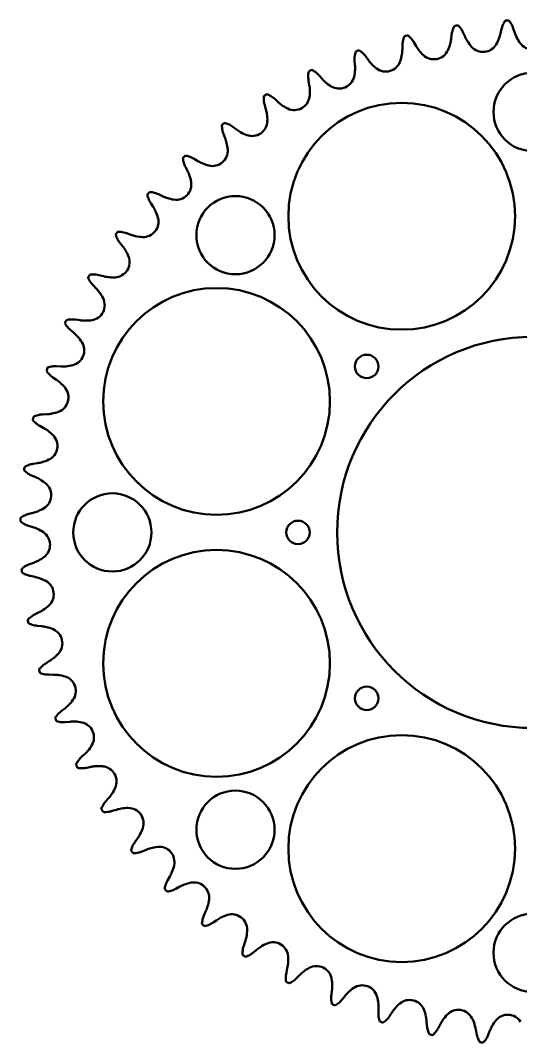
# Model space of a CAD drawing. Header units: millimetres. Extents: x 79 to 605, y 18 to 279.
# Drawn here: x 79 to 206.9, y 18.1 to 279.5 of the extents above; entities that cross this region are included whole.
import ezdxf

# ---------------------------------------------------------------- set-up
doc = ezdxf.new("R2010")
doc.units = ezdxf.units.MM
doc.layers.add('Visible (ISO)', color=7, linetype='Continuous', lineweight=50)

msp = doc.modelspace()

# ---------------------------------------------------------------- linework, layer by layer
at = {"layer": 'Visible (ISO)'}
for p, q in [((202.07, 277.29), (201.81, 276.16)), ((205.45, 276.34), (205.07, 277.44)), ((189.3, 275.86), (189.15, 274.71)), ((192.75, 275.25), (192.26, 276.31)), ((176.73, 273.17), (176.69, 272)), ((180.22, 272.9), (179.63, 273.91)), ((164.48, 269.23), (164.57, 268.07)), ((167.99, 269.32), (167.31, 270.26)), ((152.7, 264.1), (152.89, 262.96)), ((156.18, 264.54), (155.4, 265.4)), ((144.9, 258.6), (144.04, 259.39)), ((141.48, 257.82), (141.79, 256.7)), ((134.26, 251.57), (133.33, 252.27)), ((130.94, 250.46), (131.36, 249.37)), ((124.39, 243.52), (123.39, 244.12)), ((121.19, 242.08), (121.72, 241.04)), ((112.32, 232.77), (112.95, 231.79)), ((115.36, 234.52), (114.31, 235.02)), ((107.27, 224.67), (106.17, 225.06)), ((104.42, 222.63), (105.14, 221.71)), ((100.2, 214.07), (99.07, 214.35)), ((97.57, 211.75), (98.38, 210.91)), ((94.23, 202.81), (93.08, 202.98)), ((91.84, 200.24), (92.73, 199.49)), ((89.4, 191.01), (88.24, 191.06)), ((87.28, 188.22), (88.24, 187.56)), ((85.78, 178.79), (84.61, 178.73)), ((83.95, 175.8), (84.97, 175.24)), ((83.38, 166.27), (82.23, 166.09)), ((81.86, 163.12), (82.93, 162.66)), ((82.25, 153.58), (81.12, 153.29)), ((81.05, 150.28), (82.16, 149.94)), ((82.39, 140.83), (81.3, 140.43)), ((81.52, 137.44), (82.66, 137.2)), ((83.79, 128.17), (82.75, 127.66)), ((83.27, 124.7), (84.42, 124.58)), ((86.45, 115.7), (85.46, 115.09)), ((86.27, 112.2), (87.44, 112.19)), ((90.34, 103.56), (89.41, 102.86)), ((90.51, 100.06), (91.67, 100.17)), ((95.41, 91.87), (94.56, 91.08)), ((95.93, 88.41), (97.07, 88.63)), ((101.63, 80.74), (100.86, 79.87)), ((102.49, 77.35), (103.6, 77.68)), ((108.92, 70.29), (108.24, 69.34)), ((110.12, 67), (111.19, 67.44)), ((117.22, 60.62), (116.64, 59.61)), ((118.73, 57.46), (119.76, 58.01)), ((126.43, 51.81), (125.96, 50.75)), ((128.26, 48.82), (129.22, 49.47)), ((136.48, 43.97), (136.12, 42.87)), ((138.6, 41.18), (139.49, 41.92)), ((147.26, 37.17), (147.01, 36.04)), ((149.65, 34.6), (150.46, 35.43)), ((158.67, 31.48), (158.53, 30.33)), ((161.29, 29.16), (162.02, 30.07)), ((170.58, 26.95), (170.56, 25.79)), ((173.42, 24.9), (174.06, 25.88)), ((182.88, 23.63), (182.98, 22.47)), ((185.92, 21.88), (186.46, 22.91)), ((195.46, 21.55), (195.67, 20.41)), ((198.65, 20.11), (199.08, 21.19))]:
    msp.add_line(p, q, dxfattribs=at)
for centre, radius in [((210, 256.07), 10), ((176.52, 229.41), 29), ((133.99, 224.58), 10), ((129.16, 182.06), 29), ((210, 148.57), 50), ((167.57, 191), 3), ((102.5, 148.57), 10), ((150, 148.57), 3), ((129.16, 115.09), 29), ((167.57, 106.14), 3), ((176.52, 67.73), 29), ((133.99, 72.56), 10), ((210, 41.07), 10)]:
    msp.add_circle(centre, radius, dxfattribs=at)
for centre, radius, start, end in [((210, 148.57), 131.04, 98.3767, 98.7661), ((210, 148.57), 131.04, 92.6624, 93.0519), ((210, 148.57), 131.04, 104.091, 104.4804), ((191.96, 278.45), 10.11, 329.7619, 340.0043), ((215.02, 279.6), 10.11, 205.71, 215.9524), ((210, 148.57), 131.04, 109.8053, 110.1947), ((188.96, 278), 10.11, 217.1386, 227.381), ((184.76, 273.44), 3.91, 227.381, 335.4762), ((179.12, 276.01), 10.11, 335.4762, 345.7185), ((201.95, 279.45), 10.11, 211.4243, 221.6667), ((197.32, 275.33), 3.91, 221.6667, 329.7619), ((210, 275.96), 3.91, 215.9524, 324.0476), ((166.58, 272.3), 10.11, 341.1905, 351.4328), ((210, 148.57), 131.04, 115.5196, 115.909), ((154.48, 267.36), 10.11, 346.9048, 357.1471), ((176.17, 275.26), 10.11, 222.8529, 233.0952), ((172.45, 270.3), 3.91, 233.0952, 341.1905), ((160.52, 265.96), 3.91, 238.8095, 346.9048), ((142.93, 261.25), 10.11, 352.619, 2.8614), ((163.73, 271.26), 10.11, 228.5672, 238.8095), ((210, 148.57), 131.04, 121.2339, 121.6233), ((149.07, 260.45), 3.91, 244.5238, 352.619), ((151.74, 266.05), 10.11, 234.2815, 244.5238), ((138.24, 253.83), 3.91, 250.2381, 358.3333), ((132.04, 254.01), 10.11, 358.3333, 8.5757), ((210, 148.57), 131.04, 126.9481, 127.3376), ((140.33, 259.66), 10.11, 239.9957, 250.2381), ((128.11, 246.16), 3.91, 255.9524, 4.0476), ((121.93, 245.72), 10.11, 4.0476, 14.29), ((210, 148.57), 131.04, 132.6624, 133.0519), ((129.62, 252.17), 10.11, 245.71, 255.9524), ((118.8, 237.52), 3.91, 261.6667, 9.7619), ((112.69, 236.47), 10.11, 9.7619, 20.0043), ((210, 148.57), 131.04, 138.3767, 138.7661), ((119.7, 243.66), 10.11, 251.4243, 261.6667), ((104.43, 226.34), 10.11, 15.4762, 25.7185), ((110.4, 228), 3.91, 267.381, 15.4762), ((210, 148.57), 131.04, 144.091, 144.4804), ((110.68, 234.19), 10.11, 257.1386, 267.381), ((97.21, 215.45), 10.11, 21.1905, 31.4328), ((102.99, 217.69), 3.91, 273.0952, 21.1905), ((210, 148.57), 131.04, 149.8053, 150.1947), ((102.65, 223.88), 10.11, 262.8529, 273.0952), ((91.11, 203.88), 10.11, 26.9048, 37.1471), ((96.64, 206.69), 3.91, 278.8095, 26.9048), ((210, 148.57), 131.04, 155.5196, 155.909), ((95.69, 212.82), 10.11, 268.5672, 278.8095), ((86.19, 191.77), 10.11, 32.619, 42.8614), ((91.41, 195.11), 3.91, 284.5238, 32.619), ((89.86, 201.11), 10.11, 274.2815, 284.5238), ((210, 148.57), 131.04, 161.2339, 161.6233), ((82.51, 179.23), 10.11, 38.3333, 48.5757), ((87.37, 183.07), 3.91, 290.2381, 38.3333), ((210, 148.57), 131.04, 166.9481, 167.3376), ((85.22, 188.89), 10.11, 279.9957, 290.2381), ((80.09, 166.38), 10.11, 44.0476, 54.29), ((84.54, 170.69), 3.91, 295.9524, 44.0476), ((210, 148.57), 131.04, 172.6624, 173.0519), ((81.83, 176.27), 10.11, 285.71, 295.9524), ((78.96, 153.36), 10.11, 49.7619, 60.0043), ((82.96, 158.09), 3.91, 301.6667, 49.7619), ((79.71, 163.37), 10.11, 291.4243, 301.6667), ((210, 148.57), 131.04, 178.3767, 178.7661), ((79.13, 140.29), 10.11, 55.4762, 65.7185), ((82.65, 145.39), 3.91, 307.381, 55.4762), ((78.88, 150.32), 10.11, 297.1386, 307.381), ((210, 148.57), 131.04, 184.091, 184.4804), ((80.61, 127.3), 10.11, 61.1905, 71.4328), ((83.6, 132.73), 3.91, 313.0952, 61.1905), ((79.36, 137.26), 10.11, 302.8529, 313.0952), ((210, 148.57), 131.04, 189.8053, 190.1947), ((83.37, 114.52), 10.11, 66.9048, 77.1471), ((85.8, 120.22), 3.91, 318.8095, 66.9048), ((81.14, 124.31), 10.11, 308.5672, 318.8095), ((210, 148.57), 131.04, 195.5196, 195.909), ((87.39, 102.08), 10.11, 72.619, 82.8614), ((89.24, 108), 3.91, 324.5238, 72.619), ((84.19, 111.6), 10.11, 314.2815, 324.5238), ((210, 148.57), 131.04, 201.2339, 201.6233), ((92.63, 90.1), 10.11, 78.3333, 88.5757), ((93.88, 96.18), 3.91, 330.2381, 78.3333), ((88.5, 99.25), 10.11, 319.9957, 330.2381), ((210, 148.57), 131.04, 206.9481, 207.3376), ((99.03, 78.71), 10.11, 84.0476, 94.29), ((99.67, 84.87), 3.91, 335.9524, 84.0476), ((94.01, 87.4), 10.11, 325.71, 335.9524), ((210, 148.57), 131.04, 212.6624, 213.0519), ((106.54, 68.01), 10.11, 89.7619, 100.0043), ((106.57, 74.21), 3.91, 341.6667, 89.7619), ((100.68, 76.16), 10.11, 331.4243, 341.6667), ((115.08, 58.1), 10.11, 95.4762, 105.7185), ((114.48, 64.28), 3.91, 347.381, 95.4762), ((210, 148.57), 131.04, 218.3767, 218.7661), ((108.43, 65.63), 10.11, 337.1386, 347.381), ((124.55, 49.1), 10.11, 101.1905, 111.4328), ((123.35, 55.19), 3.91, 353.0952, 101.1905), ((210, 148.57), 131.04, 224.091, 224.4804), ((117.2, 55.93), 10.11, 342.8529, 353.0952), ((134.88, 41.09), 10.11, 106.9048, 117.1471), ((133.08, 47.02), 3.91, 358.8095, 106.9048), ((210, 148.57), 131.04, 229.8053, 230.1947), ((126.88, 47.15), 10.11, 348.5672, 358.8095), ((145.96, 34.14), 10.11, 112.619, 122.8614), ((143.57, 39.87), 3.91, 4.5238, 112.619), ((210, 148.57), 131.04, 235.5196, 235.909), ((137.39, 39.38), 10.11, 354.2815, 4.5238), ((157.67, 28.34), 10.11, 118.3333, 128.5757), ((154.73, 33.79), 3.91, 10.2381, 118.3333), ((148.63, 32.69), 10.11, 359.9957, 10.2381), ((210, 148.57), 131.04, 241.2339, 241.6233), ((169.9, 23.72), 10.11, 124.0476, 134.29), ((166.43, 28.86), 3.91, 15.9524, 124.0476), ((160.47, 27.16), 10.11, 5.71, 15.9524), ((178.56, 25.12), 3.91, 21.6667, 129.7619), ((210, 148.57), 131.04, 246.9481, 247.3376), ((182.53, 20.35), 10.11, 129.7619, 140.0043), ((172.8, 22.83), 10.11, 11.4243, 21.6667), ((191.01, 22.6), 3.91, 27.381, 135.4762), ((195.43, 18.25), 10.11, 135.4762, 145.7185), ((185.51, 19.75), 10.11, 17.1386, 27.381), ((208.48, 17.45), 10.11, 141.1905, 151.4328), ((203.65, 21.34), 3.91, 33.0952, 141.1905), ((210, 148.57), 131.04, 252.6624, 253.0519), ((210, 148.57), 131.04, 258.3767, 258.7661), ((210, 148.57), 131.04, 264.091, 264.4804)]:
    msp.add_arc(centre, radius, start, end, dxfattribs=at)
for points, knots in [([(190.03, 278.08), (189.8, 277.67), (189.61, 277.22), (189.4, 276.46), (189.34, 276.16), (189.3, 275.86)], [-0.2424453, -0.2424453, -0.2424453, -0.2424453, -0.093343, -0.093343, -0.0000152, -0.0000152, -0.0000152, -0.0000152]), ([(192.26, 276.31), (192.03, 276.82), (191.73, 277.29), (191.23, 277.89), (191.07, 278.06), (190.91, 278.22)], [-0.2426241, -0.2426241, -0.2426241, -0.2426241, -0.0711638, -0.0711638, -0.0000937, -0.0000937, -0.0000937, -0.0000937]), ([(203.02, 279.43), (202.75, 279.04), (202.52, 278.61), (202.23, 277.88), (202.14, 277.59), (202.07, 277.29)], [-0.2424456, -0.2424456, -0.2424456, -0.2424456, -0.0929557, -0.0929557, -0.0000152, -0.0000152, -0.0000152, -0.0000152]), ([(177.23, 275.45), (177.04, 275.01), (176.9, 274.55), (176.77, 273.78), (176.73, 273.47), (176.73, 273.17)], [-0.2424452, -0.2424452, -0.2424452, -0.2424452, -0.0935165, -0.0935165, -0.0000152, -0.0000152, -0.0000152, -0.0000152]), ([(179.63, 273.91), (179.37, 274.36), (179.05, 274.77), (178.5, 275.33), (178.3, 275.51), (178.1, 275.67)], [-0.2425878, -0.2425878, -0.2425878, -0.2425878, -0.0827753, -0.0827753, -0.0000937, -0.0000937, -0.0000937, -0.0000937]), ([(167.31, 270.26), (167.01, 270.67), (166.67, 271.03), (166.07, 271.54), (165.84, 271.71), (165.6, 271.86)], [-0.2425673, -0.2425673, -0.2425673, -0.2425673, -0.0899166, -0.0899166, -0.0000937, -0.0000937, -0.0000937, -0.0000937]), ([(164.76, 271.56), (164.62, 271.1), (164.52, 270.63), (164.46, 269.85), (164.46, 269.54), (164.48, 269.23)], [-0.2424452, -0.2424452, -0.2424452, -0.2424452, -0.093476, -0.093476, -0.0000152, -0.0000152, -0.0000152, -0.0000152]), ([(155.4, 265.4), (155.08, 265.77), (154.71, 266.09), (154.07, 266.54), (153.81, 266.69), (153.54, 266.83)], [-0.2425562, -0.2425562, -0.2425562, -0.2425562, -0.0940271, -0.0940271, -0.0000937, -0.0000937, -0.0000937, -0.0000937]), ([(152.74, 266.44), (152.64, 265.98), (152.6, 265.5), (152.62, 264.72), (152.64, 264.41), (152.7, 264.1)], [-0.2424445, -0.2424445, -0.2424445, -0.2424445, -0.0944128, -0.0944128, -0.0000152, -0.0000152, -0.0000152, -0.0000152]), ([(141.29, 260.16), (141.24, 259.69), (141.24, 259.21), (141.33, 258.43), (141.39, 258.12), (141.48, 257.82)], [-0.2424438, -0.2424438, -0.2424438, -0.2424438, -0.0954513, -0.0954513, -0.0000152, -0.0000152, -0.0000152, -0.0000152]), ([(144.04, 259.39), (143.69, 259.71), (143.3, 259.99), (142.62, 260.38), (142.34, 260.51), (142.05, 260.62)], [-0.2425512, -0.2425512, -0.2425512, -0.2425512, -0.09595, -0.09595, -0.0000937, -0.0000937, -0.0000937, -0.0000937]), ([(130.52, 252.76), (130.52, 252.3), (130.56, 251.84), (130.73, 251.07), (130.82, 250.76), (130.94, 250.46)], [-0.2424419, -0.2424419, -0.2424419, -0.2424419, -0.099687, -0.099687, -0.0000152, -0.0000152, -0.0000152, -0.0000152]), ([(133.33, 252.27), (132.95, 252.56), (132.54, 252.8), (131.82, 253.11), (131.53, 253.22), (131.23, 253.3)], [-0.2425509, -0.2425509, -0.2425509, -0.2425509, -0.0960682, -0.0960682, -0.0000937, -0.0000937, -0.0000937, -0.0000937]), ([(120.54, 244.33), (120.58, 243.88), (120.67, 243.44), (120.91, 242.69), (121.04, 242.38), (121.19, 242.08)], [-0.2424413, -0.2424413, -0.2424413, -0.2424413, -0.102809, -0.102809, -0.0000152, -0.0000152, -0.0000152, -0.0000152]), ([(123.39, 244.12), (122.97, 244.37), (122.53, 244.57), (121.79, 244.81), (121.49, 244.89), (121.19, 244.94)], [-0.2425552, -0.2425552, -0.2425552, -0.2425552, -0.0944049, -0.0944049, -0.0000937, -0.0000937, -0.0000937, -0.0000937]), ([(114.31, 235.02), (113.86, 235.24), (113.39, 235.39), (112.62, 235.56), (112.33, 235.59), (112.04, 235.61)], [-0.2425653, -0.2425653, -0.2425653, -0.2425653, -0.0906302, -0.0906302, -0.0000937, -0.0000937, -0.0000937, -0.0000937]), ([(111.45, 234.95), (111.54, 234.51), (111.66, 234.09), (111.97, 233.37), (112.13, 233.06), (112.32, 232.77)], [-0.2424413, -0.2424413, -0.2424413, -0.2424413, -0.1050394, -0.1050394, -0.0000152, -0.0000152, -0.0000152, -0.0000152]), ([(106.17, 225.06), (105.68, 225.24), (105.18, 225.35), (104.4, 225.43), (104.13, 225.44), (103.86, 225.43)], [-0.2425842, -0.2425842, -0.2425842, -0.2425842, -0.0839724, -0.0839724, -0.0000937, -0.0000937, -0.0000937, -0.0000937]), ([(103.34, 224.7), (103.47, 224.29), (103.64, 223.88), (104.01, 223.19), (104.21, 222.9), (104.42, 222.63)], [-0.2424414, -0.2424414, -0.2424414, -0.2424414, -0.1062277, -0.1062277, -0.0000152, -0.0000152, -0.0000152, -0.0000152]), ([(99.07, 214.35), (98.54, 214.48), (97.99, 214.54), (97.21, 214.53), (96.97, 214.51), (96.74, 214.48)], [-0.2426151, -0.2426151, -0.2426151, -0.2426151, -0.0739533, -0.0739533, -0.0000937, -0.0000937, -0.0000937, -0.0000937]), ([(96.29, 213.71), (96.46, 213.3), (96.66, 212.92), (97.11, 212.27), (97.33, 212), (97.57, 211.75)], [-0.2424415, -0.2424415, -0.2424415, -0.2424415, -0.1066641, -0.1066641, -0.0000152, -0.0000152, -0.0000152, -0.0000152]), ([(90.37, 202.06), (90.58, 201.68), (90.82, 201.31), (91.33, 200.71), (91.57, 200.47), (91.84, 200.24)], [-0.2424414, -0.2424414, -0.2424414, -0.2424414, -0.1064635, -0.1064635, -0.0000152, -0.0000152, -0.0000152, -0.0000152]), ([(93.08, 202.98), (92.74, 203.03), (92.39, 203.05), (91.83, 203.04), (91.6, 203.02), (91.16, 202.96), (90.95, 202.92), (90.74, 202.87)], [-0.242455, -0.242455, -0.242455, -0.242455, -0.1379269, -0.1379269, -0.0678066, -0.0678066, -0.0000937, -0.0000937, -0.0000937, -0.0000937]), ([(88.24, 191.06), (87.87, 191.08), (87.51, 191.06), (86.94, 190.99), (86.74, 190.95), (86.33, 190.86), (86.12, 190.8), (85.92, 190.73)], [-0.2424662, -0.2424662, -0.2424662, -0.2424662, -0.1307463, -0.1307463, -0.0662148, -0.0662148, -0.0000937, -0.0000937, -0.0000937, -0.0000937]), ([(85.64, 189.88), (85.88, 189.52), (86.17, 189.18), (86.73, 188.63), (87, 188.41), (87.28, 188.22)], [-0.2424413, -0.2424413, -0.2424413, -0.2424413, -0.1055739, -0.1055739, -0.0000152, -0.0000152, -0.0000152, -0.0000152]), ([(84.61, 178.73), (84.24, 178.71), (83.88, 178.66), (83.32, 178.52), (83.12, 178.47), (82.72, 178.33), (82.53, 178.25), (82.34, 178.16)], [-0.2424684, -0.2424684, -0.2424684, -0.2424684, -0.1295583, -0.1295583, -0.065224, -0.065224, -0.0000937, -0.0000937, -0.0000937, -0.0000937]), ([(82.14, 177.3), (82.43, 176.95), (82.75, 176.64), (83.36, 176.15), (83.65, 175.97), (83.95, 175.8)], [-0.2424412, -0.2424412, -0.2424412, -0.2424412, -0.1037483, -0.1037483, -0.0000152, -0.0000152, -0.0000152, -0.0000152]), ([(82.23, 166.09), (81.86, 166.04), (81.5, 165.95), (80.96, 165.76), (80.77, 165.68), (80.39, 165.51), (80.21, 165.41), (80.03, 165.31)], [-0.2424701, -0.2424701, -0.2424701, -0.2424701, -0.1286934, -0.1286934, -0.0645789, -0.0645789, -0.0000937, -0.0000937, -0.0000937, -0.0000937]), ([(79.92, 164.42), (80.24, 164.1), (80.6, 163.82), (81.27, 163.4), (81.56, 163.25), (81.86, 163.12)], [-0.2424417, -0.2424417, -0.2424417, -0.2424417, -0.1004, -0.1004, -0.0000152, -0.0000152, -0.0000152, -0.0000152]), ([(81.12, 153.29), (80.76, 153.19), (80.41, 153.07), (79.89, 152.82), (79.7, 152.73), (79.35, 152.52), (79.17, 152.4), (79.01, 152.28)], [-0.2424706, -0.2424706, -0.2424706, -0.2424706, -0.1284126, -0.1284126, -0.0643777, -0.0643777, -0.0000937, -0.0000937, -0.0000937, -0.0000937]), ([(78.99, 151.39), (79.35, 151.09), (79.76, 150.84), (80.47, 150.49), (80.75, 150.38), (81.05, 150.28)], [-0.2424447, -0.2424447, -0.2424447, -0.2424447, -0.0942009, -0.0942009, -0.0000152, -0.0000152, -0.0000152, -0.0000152]), ([(81.3, 140.43), (80.97, 140.31), (80.65, 140.16), (80.16, 139.88), (79.97, 139.76), (79.62, 139.5), (79.45, 139.37), (79.29, 139.22)], [-0.2424586, -0.2424586, -0.2424586, -0.2424586, -0.1354167, -0.1354167, -0.067611, -0.067611, -0.0000937, -0.0000937, -0.0000937, -0.0000937]), ([(79.36, 138.33), (79.76, 138.07), (80.19, 137.85), (80.93, 137.58), (81.22, 137.5), (81.52, 137.44)], [-0.2424455, -0.2424455, -0.2424455, -0.2424455, -0.0930725, -0.0930725, -0.0000152, -0.0000152, -0.0000152, -0.0000152]), ([(82.75, 127.66), (82.25, 127.41), (81.79, 127.11), (81.2, 126.6), (81.03, 126.43), (80.87, 126.25)], [-0.242613, -0.242613, -0.242613, -0.242613, -0.0745865, -0.0745865, -0.0000937, -0.0000937, -0.0000937, -0.0000937]), ([(81.02, 125.38), (81.45, 125.16), (81.9, 124.98), (82.66, 124.79), (82.96, 124.73), (83.27, 124.7)], [-0.2424453, -0.2424453, -0.2424453, -0.2424453, -0.0934065, -0.0934065, -0.0000152, -0.0000152, -0.0000152, -0.0000152]), ([(85.46, 115.09), (85.02, 114.82), (84.62, 114.49), (84.07, 113.93), (83.9, 113.73), (83.73, 113.51)], [-0.2425815, -0.2425815, -0.2425815, -0.2425815, -0.0849126, -0.0849126, -0.0000937, -0.0000937, -0.0000937, -0.0000937]), ([(83.97, 112.65), (84.42, 112.47), (84.88, 112.34), (85.66, 112.23), (85.97, 112.2), (86.27, 112.2)], [-0.2424452, -0.2424452, -0.2424452, -0.2424452, -0.0935265, -0.0935265, -0.0000152, -0.0000152, -0.0000152, -0.0000152]), ([(89.41, 102.86), (89.02, 102.55), (88.66, 102.21), (88.17, 101.6), (88, 101.36), (87.85, 101.11)], [-0.2425638, -0.2425638, -0.2425638, -0.2425638, -0.0911861, -0.0911861, -0.0000937, -0.0000937, -0.0000937, -0.0000937]), ([(88.18, 100.28), (88.64, 100.15), (89.11, 100.07), (89.9, 100.03), (90.2, 100.03), (90.51, 100.06)], [-0.2424453, -0.2424453, -0.2424453, -0.2424453, -0.0934324, -0.0934324, -0.0000152, -0.0000152, -0.0000152, -0.0000152]), ([(94.56, 91.08), (94.21, 90.74), (93.9, 90.38), (93.46, 89.72), (93.31, 89.46), (93.18, 89.18)], [-0.2425545, -0.2425545, -0.2425545, -0.2425545, -0.0946911, -0.0946911, -0.0000937, -0.0000937, -0.0000937, -0.0000937]), ([(93.59, 88.39), (94.06, 88.3), (94.53, 88.27), (95.32, 88.31), (95.63, 88.34), (95.93, 88.41)], [-0.2424443, -0.2424443, -0.2424443, -0.2424443, -0.094712, -0.094712, -0.0000152, -0.0000152, -0.0000152, -0.0000152]), ([(100.86, 79.87), (100.55, 79.51), (100.27, 79.11), (99.91, 78.42), (99.78, 78.14), (99.68, 77.85)], [-0.2425507, -0.2425507, -0.2425507, -0.2425507, -0.096142, -0.096142, -0.0000937, -0.0000937, -0.0000937, -0.0000937]), ([(100.16, 77.1), (100.63, 77.06), (101.1, 77.07), (101.88, 77.19), (102.19, 77.26), (102.49, 77.35)], [-0.2424436, -0.2424436, -0.2424436, -0.2424436, -0.0959158, -0.0959158, -0.0000152, -0.0000152, -0.0000152, -0.0000152]), ([(108.24, 69.34), (107.96, 68.95), (107.73, 68.53), (107.44, 67.81), (107.34, 67.51), (107.27, 67.21)], [-0.2425515, -0.2425515, -0.2425515, -0.2425515, -0.0958259, -0.0958259, -0.0000937, -0.0000937, -0.0000937, -0.0000937]), ([(107.82, 66.52), (108.28, 66.53), (108.73, 66.58), (109.5, 66.77), (109.81, 66.87), (110.12, 67)], [-0.2424416, -0.2424416, -0.2424416, -0.2424416, -0.1006337, -0.1006337, -0.0000152, -0.0000152, -0.0000152, -0.0000152]), ([(116.64, 59.61), (116.4, 59.18), (116.21, 58.73), (115.99, 57.98), (115.92, 57.69), (115.88, 57.39)], [-0.2425571, -0.2425571, -0.2425571, -0.2425571, -0.0936807, -0.0936807, -0.0000937, -0.0000937, -0.0000937, -0.0000937]), ([(116.5, 56.75), (116.94, 56.8), (117.38, 56.9), (118.13, 57.16), (118.44, 57.3), (118.73, 57.46)], [-0.2424412, -0.2424412, -0.2424412, -0.2424412, -0.1034605, -0.1034605, -0.0000152, -0.0000152, -0.0000152, -0.0000152]), ([(125.96, 50.75), (125.76, 50.29), (125.61, 49.81), (125.47, 49.04), (125.44, 48.76), (125.43, 48.47)], [-0.242569, -0.242569, -0.242569, -0.242569, -0.089278, -0.089278, -0.0000937, -0.0000937, -0.0000937, -0.0000937]), ([(126.11, 47.9), (126.54, 47.99), (126.96, 48.13), (127.67, 48.46), (127.97, 48.63), (128.26, 48.82)], [-0.2424413, -0.2424413, -0.2424413, -0.2424413, -0.1054206, -0.1054206, -0.0000152, -0.0000152, -0.0000152, -0.0000152]), ([(136.12, 42.87), (135.95, 42.37), (135.85, 41.85), (135.8, 41.07), (135.8, 40.81), (135.81, 40.55)], [-0.242591, -0.242591, -0.242591, -0.242591, -0.0817127, -0.0817127, -0.0000937, -0.0000937, -0.0000937, -0.0000937]), ([(136.55, 40.05), (136.96, 40.18), (137.36, 40.36), (138.04, 40.76), (138.33, 40.96), (138.6, 41.18)], [-0.2424414, -0.2424414, -0.2424414, -0.2424414, -0.1063997, -0.1063997, -0.0000152, -0.0000152, -0.0000152, -0.0000152]), ([(147.01, 36.04), (146.89, 35.49), (146.84, 34.93), (146.88, 34.15), (146.9, 33.92), (146.94, 33.7)], [-0.2426242, -0.2426242, -0.2426242, -0.2426242, -0.0711372, -0.0711372, -0.0000937, -0.0000937, -0.0000937, -0.0000937]), ([(147.72, 33.27), (148.12, 33.45), (148.5, 33.67), (149.14, 34.13), (149.4, 34.35), (149.65, 34.6)], [-0.2424415, -0.2424415, -0.2424415, -0.2424415, -0.1066729, -0.1066729, -0.0000152, -0.0000152, -0.0000152, -0.0000152]), ([(158.53, 30.33), (158.48, 29.97), (158.47, 29.62), (158.5, 29.05), (158.52, 28.84), (158.59, 28.41), (158.63, 28.2), (158.69, 27.99)], [-0.2424613, -0.2424613, -0.2424613, -0.2424613, -0.133653, -0.133653, -0.0674263, -0.0674263, -0.0000937, -0.0000937, -0.0000937, -0.0000937]), ([(159.51, 27.64), (159.89, 27.86), (160.25, 28.11), (160.83, 28.64), (161.07, 28.89), (161.29, 29.16)], [-0.2424414, -0.2424414, -0.2424414, -0.2424414, -0.1063114, -0.1063114, -0.0000152, -0.0000152, -0.0000152, -0.0000152]), ([(170.56, 25.79), (170.55, 25.42), (170.57, 25.06), (170.66, 24.49), (170.7, 24.29), (170.81, 23.88), (170.87, 23.68), (170.95, 23.48)], [-0.2424667, -0.2424667, -0.2424667, -0.2424667, -0.1305181, -0.1305181, -0.0660096, -0.0660096, -0.0000937, -0.0000937, -0.0000937, -0.0000937]), ([(171.8, 23.22), (172.16, 23.47), (172.49, 23.76), (173.02, 24.34), (173.24, 24.61), (173.42, 24.9)], [-0.2424413, -0.2424413, -0.2424413, -0.2424413, -0.1052205, -0.1052205, -0.0000152, -0.0000152, -0.0000152, -0.0000152]), ([(182.98, 22.47), (183.01, 22.1), (183.07, 21.74), (183.22, 21.18), (183.28, 20.98), (183.42, 20.59), (183.51, 20.4), (183.6, 20.21)], [-0.2424692, -0.2424692, -0.2424692, -0.2424692, -0.1291279, -0.1291279, -0.0648976, -0.0648976, -0.0000937, -0.0000937, -0.0000937, -0.0000937]), ([(184.47, 20.04), (184.81, 20.33), (185.11, 20.66), (185.58, 21.29), (185.76, 21.58), (185.92, 21.88)], [-0.2424412, -0.2424412, -0.2424412, -0.2424412, -0.1030883, -0.1030883, -0.0000152, -0.0000152, -0.0000152, -0.0000152]), ([(195.67, 20.41), (195.73, 20.04), (195.83, 19.68), (196.03, 19.14), (196.12, 18.95), (196.3, 18.58), (196.4, 18.4), (196.51, 18.22)], [-0.2424701, -0.2424701, -0.2424701, -0.2424701, -0.1286518, -0.1286518, -0.0645489, -0.0645489, -0.0000937, -0.0000937, -0.0000937, -0.0000937]), ([(197.4, 18.13), (197.71, 18.47), (197.99, 18.84), (198.39, 19.52), (198.53, 19.81), (198.65, 20.11)], [-0.242442, -0.242442, -0.242442, -0.242442, -0.0991963, -0.0991963, -0.0000152, -0.0000152, -0.0000152, -0.0000152])]:
    msp.add_open_spline(points, degree=3, knots=knots, dxfattribs=at)
for points in [[(205.07, 277.44), (204.81, 278.19), (204.42, 278.88), (203.91, 279.47)], [(189.15, 274.71), (189.09, 274.3), (189.02, 273.91), (188.92, 273.52)], [(193.32, 274.18), (193.11, 274.52), (192.92, 274.88), (192.75, 275.25)], [(201.81, 276.16), (201.72, 275.76), (201.6, 275.37), (201.46, 274.99)], [(205.91, 275.22), (205.73, 275.58), (205.58, 275.95), (205.45, 276.34)], [(176.69, 272), (176.68, 271.6), (176.64, 271.19), (176.58, 270.8)], [(180.89, 271.89), (180.65, 272.22), (180.42, 272.55), (180.22, 272.9)], [(168.76, 268.38), (168.48, 268.68), (168.23, 268.99), (167.99, 269.32)], [(164.57, 268.07), (164.59, 267.67), (164.6, 267.26), (164.58, 266.86)], [(157.03, 263.68), (156.73, 263.95), (156.44, 264.23), (156.18, 264.54)], [(152.89, 262.96), (152.96, 262.56), (153.01, 262.15), (153.03, 261.75)], [(141.79, 256.7), (141.9, 256.31), (141.98, 255.91), (142.04, 255.52)], [(145.84, 257.84), (145.51, 258.07), (145.19, 258.33), (144.9, 258.6)], [(135.28, 250.9), (134.93, 251.11), (134.59, 251.33), (134.26, 251.57)], [(131.36, 249.37), (131.51, 248.99), (131.63, 248.61), (131.73, 248.22)], [(125.46, 242.96), (125.09, 243.12), (124.73, 243.31), (124.39, 243.52)], [(121.72, 241.04), (121.9, 240.68), (122.06, 240.31), (122.2, 239.93)], [(116.48, 234.07), (116.1, 234.2), (115.72, 234.35), (115.36, 234.52)], [(112.95, 231.79), (113.16, 231.45), (113.36, 231.1), (113.54, 230.73)], [(108.43, 224.33), (108.04, 224.42), (107.65, 224.54), (107.27, 224.67)], [(105.14, 221.71), (105.39, 221.4), (105.62, 221.07), (105.84, 220.72)], [(101.39, 213.84), (100.99, 213.89), (100.6, 213.97), (100.2, 214.07)], [(98.38, 210.91), (98.66, 210.62), (98.92, 210.31), (99.17, 209.99)], [(95.43, 202.7), (95.03, 202.71), (94.63, 202.75), (94.23, 202.81)], [(92.73, 199.49), (93.04, 199.23), (93.33, 198.95), (93.6, 198.65)], [(90.61, 191.03), (90.21, 191), (89.81, 190.99), (89.4, 191.01)], [(88.24, 187.56), (88.57, 187.33), (88.89, 187.08), (89.2, 186.81)], [(86.98, 178.93), (86.58, 178.86), (86.18, 178.81), (85.78, 178.79)], [(84.97, 175.24), (85.32, 175.05), (85.66, 174.83), (85.99, 174.59)], [(84.57, 166.53), (84.18, 166.42), (83.78, 166.34), (83.38, 166.27)], [(82.93, 162.66), (83.3, 162.5), (83.67, 162.32), (84.01, 162.12)], [(83.4, 153.95), (83.03, 153.8), (82.64, 153.68), (82.25, 153.58)], [(82.16, 149.94), (82.55, 149.82), (82.92, 149.67), (83.29, 149.51)], [(83.5, 141.32), (83.14, 141.14), (82.77, 140.97), (82.39, 140.83)], [(82.66, 137.2), (83.06, 137.12), (83.45, 137.01), (83.83, 136.88)], [(84.85, 128.76), (84.51, 128.54), (84.16, 128.34), (83.79, 128.17)], [(84.42, 124.58), (84.83, 124.54), (85.23, 124.47), (85.62, 124.38)], [(87.44, 116.4), (87.12, 116.15), (86.79, 115.91), (86.45, 115.7)], [(87.44, 112.19), (87.84, 112.19), (88.25, 112.17), (88.65, 112.12)], [(91.25, 104.36), (90.96, 104.07), (90.66, 103.81), (90.34, 103.56)], [(91.67, 100.17), (92.07, 100.21), (92.48, 100.22), (92.88, 100.21)], [(96.25, 92.75), (95.99, 92.44), (95.71, 92.15), (95.41, 91.87)], [(97.07, 88.63), (97.47, 88.71), (97.87, 88.76), (98.28, 88.79)], [(102.37, 81.7), (102.14, 81.37), (101.89, 81.05), (101.63, 80.74)], [(103.6, 77.68), (103.99, 77.8), (104.38, 77.9), (104.78, 77.97)], [(109.56, 71.32), (109.37, 70.96), (109.15, 70.62), (108.92, 70.29)], [(111.19, 67.44), (111.56, 67.6), (111.95, 67.73), (112.34, 67.84)], [(117.75, 61.7), (117.6, 61.33), (117.42, 60.97), (117.22, 60.62)], [(119.76, 58.01), (120.11, 58.2), (120.48, 58.37), (120.86, 58.52)], [(126.86, 52.95), (126.74, 52.56), (126.6, 52.18), (126.43, 51.81)], [(129.22, 49.47), (129.56, 49.7), (129.91, 49.9), (130.27, 50.09)], [(136.79, 45.15), (136.71, 44.75), (136.61, 44.36), (136.48, 43.97)], [(139.49, 41.92), (139.8, 42.18), (140.13, 42.42), (140.47, 42.64)], [(147.46, 38.37), (147.42, 37.97), (147.35, 37.57), (147.26, 37.17)], [(150.46, 35.43), (150.75, 35.72), (151.05, 35.99), (151.36, 36.24)], [(158.74, 32.69), (158.74, 32.29), (158.71, 31.88), (158.67, 31.48)], [(162.02, 30.07), (162.28, 30.38), (162.55, 30.68), (162.84, 30.96)], [(170.53, 28.16), (170.57, 27.76), (170.59, 27.36), (170.58, 26.95)], [(174.06, 25.88), (174.28, 26.22), (174.52, 26.54), (174.78, 26.85)], [(182.72, 24.83), (182.8, 24.43), (182.85, 24.03), (182.88, 23.63)], [(186.46, 22.91), (186.64, 23.27), (186.85, 23.62), (187.08, 23.95)], [(195.17, 22.73), (195.29, 22.34), (195.39, 21.95), (195.46, 21.55)], [(199.08, 21.19), (199.23, 21.57), (199.41, 21.93), (199.6, 22.29)]]:
    msp.add_open_spline(points, degree=3, dxfattribs=at)

doc.saveas('drawing.dxf')
